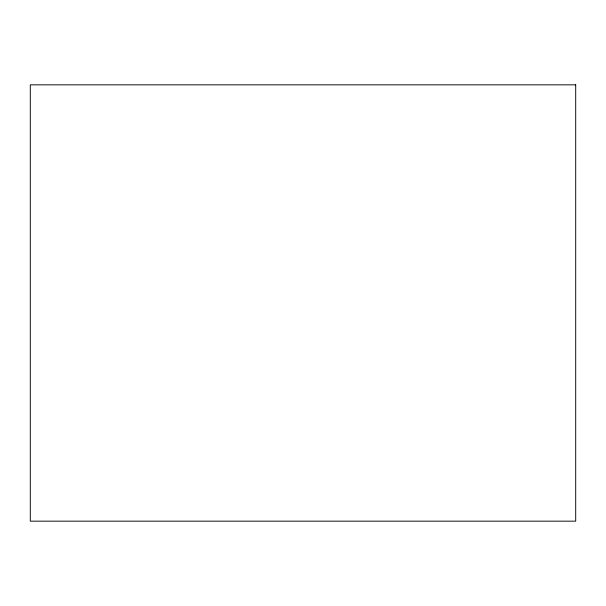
<?xml version="1.0" encoding="UTF-8"?>
<svg xmlns="http://www.w3.org/2000/svg" width="606" height="606" viewBox="0 0 606 606"><rect width="100%" height="100%" fill="white"/><g stroke="black" fill="none" stroke-linecap="round" stroke-linejoin="round"><path stroke-width="0.91" d="M575.7 84.84L30.3 84.84L30.3 521.16L575.7 521.16L575.7 84.84"/></g></svg>
